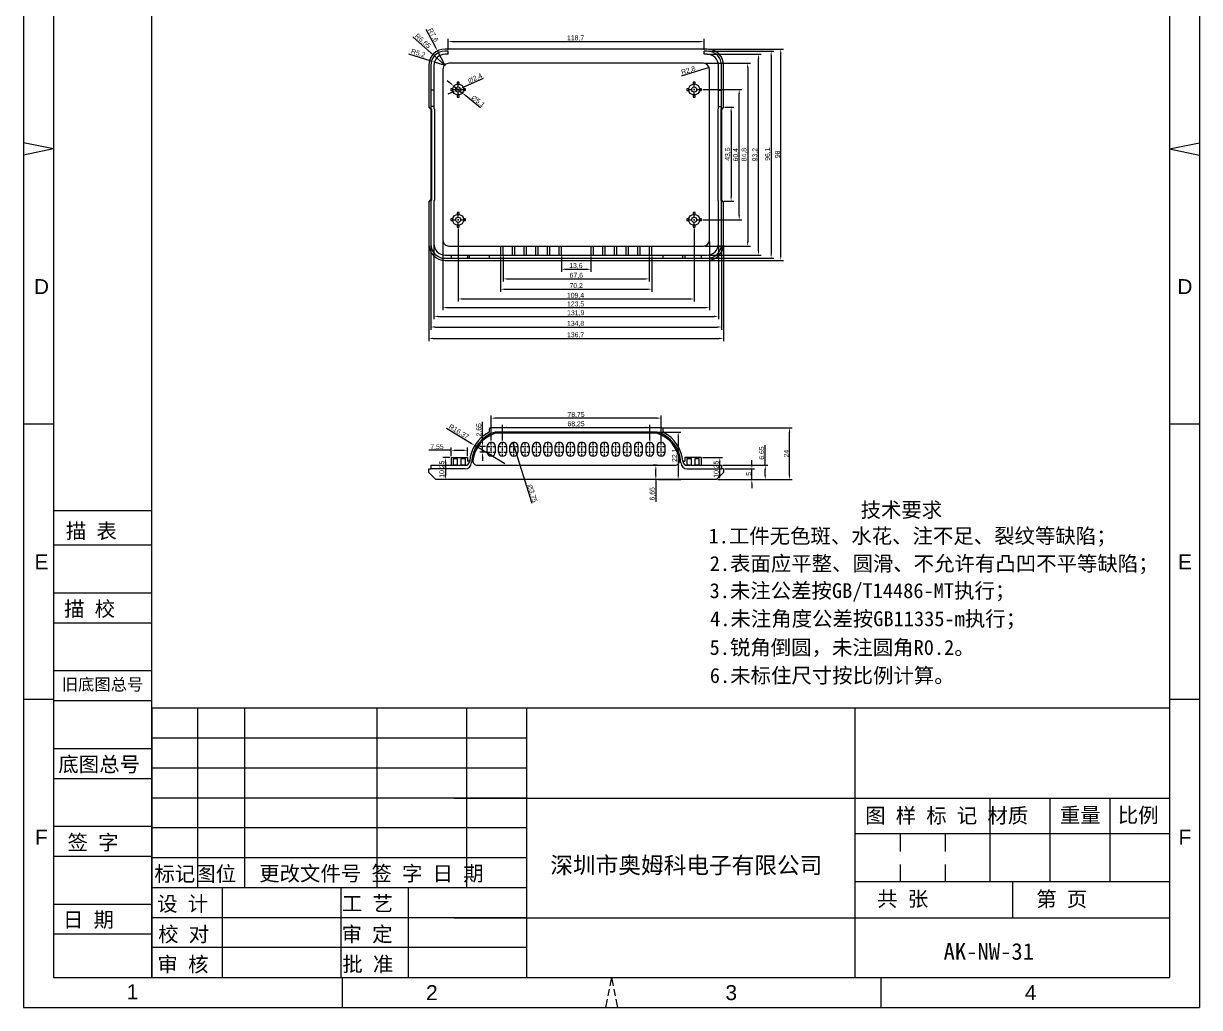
# Model space of a CAD drawing. Header units: millimetres. Extents: x 37288 to 37833, y 25911 to 26707.
# Drawn here: x 37288 to 37833, y 25911 to 26367 of the extents above; entities that cross this region are included whole.
import ezdxf

# ---------------------------------------------------------------- set-up
doc = ezdxf.new("R2010")
doc.units = ezdxf.units.MM
doc.header["$LTSCALE"] = 10
for name, color, linetype, true_color in [('PDF_几何图形', 7, 'Continuous', 0xffffff), ('PDF_实体填充', 7, 'Continuous', 0x33cc00), ('PDF_文字', 7, 'Continuous', 0x33cc00)]:
    doc.layers.add(name, color=color, linetype=linetype, true_color=true_color)
doc.styles.add('PDF Arial', font='arial.ttf')
doc.styles.add('PDF SimSun', font='')
doc.styles.get('PDF SimSun').set_extended_font_data('SimSun')

msp = doc.modelspace()

# ---------------------------------------------------------------- linework, layer by layer
at = {"layer": 'PDF_几何图形', "lineweight": -3}
for points in [[(37287.726, 26706.894), (37287.726, 25910.595)], [(37832.841, 26706.894), (37832.841, 25910.595)], [(37301.604, 26693.017), (37301.604, 25924.472)], [(37347.155, 25924.472), (37347.155, 26693.017)], [(37818.963, 26693.017), (37818.963, 25924.472)], [(37604.662, 26355.089), (37483.156, 26355.089)], [(37484.556, 26354.139), (37483.156, 26354.139)], [(37484.556, 26352.689), (37483.156, 26352.689)], [(37484.556, 26352.689), (37484.556, 26354.139)], [(37604.662, 26354.139), (37603.262, 26354.139)], [(37603.262, 26352.689), (37603.262, 26354.139)], [(37604.662, 26352.689), (37603.262, 26352.689)], [(37475.556, 26347.489), (37475.556, 26328.088)], [(37476.506, 26347.489), (37476.506, 26327.491)], [(37477.956, 26347.489), (37477.956, 26327.491)], [(37482.156, 26345.689), (37482.156, 26328.088)], [(37602.862, 26348.489), (37484.956, 26348.489)], [(37605.662, 26328.088), (37605.662, 26345.689)], [(37609.862, 26327.491), (37609.862, 26347.489)], [(37611.312, 26327.491), (37611.312, 26347.489)], [(37612.262, 26328.088), (37612.262, 26347.489)], [(37477.956, 26336.042), (37476.506, 26336.042)], [(37609.862, 26336.042), (37611.312, 26336.042)], [(37475.556, 26328.088), (37476.556, 26327.088)], [(37477.956, 26328.491), (37476.506, 26328.491)], [(37476.506, 26327.491), (37476.806, 26327.191)], [(37476.556, 26327.088), (37476.556, 26285.086)], [(37476.806, 26327.191), (37476.806, 26284.982)], [(37478.256, 26327.191), (37477.956, 26327.491)], [(37478.256, 26327.191), (37478.256, 26284.982)], [(37482.156, 26328.088), (37482.156, 26284.086)], [(37605.662, 26284.086), (37605.662, 26328.088)], [(37609.862, 26327.491), (37609.562, 26327.191)], [(37609.562, 26327.191), (37609.562, 26284.982)], [(37609.862, 26328.491), (37611.312, 26328.491)], [(37611.312, 26327.491), (37611.012, 26327.191)], [(37611.012, 26327.191), (37611.012, 26284.982)], [(37612.262, 26328.088), (37611.262, 26327.088)], [(37611.262, 26327.088), (37611.262, 26285.086)], [(37301.604, 26308.745), (37287.726, 26311.601)], [(37301.604, 26308.745), (37287.726, 26305.888)], [(37818.963, 26308.745), (37832.841, 26311.601)], [(37818.963, 26308.745), (37832.841, 26305.888)], [(37475.556, 26284.086), (37476.556, 26285.086)], [(37475.556, 26284.086), (37475.556, 26264.685)], [(37476.506, 26284.682), (37476.806, 26284.982)], [(37476.506, 26284.682), (37476.506, 26264.685)], [(37478.256, 26284.982), (37477.956, 26284.682)], [(37477.956, 26284.682), (37477.956, 26264.685)], [(37482.156, 26284.086), (37482.156, 26266.485)], [(37605.662, 26266.485), (37605.662, 26284.086)], [(37609.862, 26284.682), (37609.562, 26284.982)], [(37609.862, 26264.685), (37609.862, 26284.682)], [(37611.312, 26284.682), (37611.012, 26284.982)], [(37612.262, 26284.086), (37611.262, 26285.086)], [(37611.312, 26264.685), (37611.312, 26284.682)], [(37612.262, 26264.685), (37612.262, 26284.086)], [(37484.956, 26263.685), (37602.862, 26263.685)], [(37483.156, 26259.485), (37604.662, 26259.485)], [(37485.956, 26259.485), (37485.956, 26258.034)], [(37493.507, 26259.485), (37493.507, 26258.034)], [(37494.507, 26258.034), (37494.507, 26259.485)], [(37503.657, 26258.034), (37503.657, 26259.485)], [(37584.161, 26258.034), (37584.161, 26259.485)], [(37593.312, 26258.034), (37593.312, 26259.485)], [(37594.312, 26259.485), (37594.312, 26258.034)], [(37601.862, 26259.485), (37601.862, 26258.034)], [(37483.156, 26258.034), (37604.662, 26258.034)], [(37483.156, 26257.084), (37604.662, 26257.084)], [(37301.604, 26181.07), (37287.726, 26181.07)], [(37503.657, 26177.687), (37503.657, 26178.878)], [(37583.661, 26179.378), (37504.157, 26179.378)], [(37581.463, 26177.478), (37506.356, 26177.478)], [(37581.373, 26176.878), (37506.446, 26176.878)], [(37584.161, 26177.687), (37584.161, 26178.878)], [(37832.841, 26181.07), (37818.963, 26181.07)], [(37485.956, 26165.628), (37493.507, 26165.628), (37493.507, 26163.881)], [(37485.956, 26165.628), (37485.956, 26162.028)], [(37502.657, 26168.128), (37502.657, 26170.778)], [(37506.407, 26170.778), (37506.407, 26168.128)], [(37507.907, 26168.128), (37507.907, 26170.778)], [(37511.658, 26170.778), (37511.658, 26168.128)], [(37513.158, 26168.128), (37513.158, 26170.778)], [(37516.908, 26170.778), (37516.908, 26168.128)], [(37518.408, 26168.128), (37518.408, 26170.778)], [(37522.158, 26170.778), (37522.158, 26168.128)], [(37523.658, 26168.128), (37523.658, 26170.778)], [(37527.408, 26170.778), (37527.408, 26168.128)], [(37528.908, 26168.128), (37528.908, 26170.778)], [(37532.659, 26170.778), (37532.659, 26168.128)], [(37534.159, 26168.128), (37534.159, 26170.778)], [(37537.909, 26170.778), (37537.909, 26168.128)], [(37539.409, 26168.128), (37539.409, 26170.778)], [(37543.159, 26170.778), (37543.159, 26168.128)], [(37544.659, 26170.778), (37544.659, 26168.128)], [(37548.409, 26168.128), (37548.409, 26170.778)], [(37549.909, 26170.778), (37549.909, 26168.128)], [(37553.66, 26168.128), (37553.66, 26170.778)], [(37555.16, 26170.778), (37555.16, 26168.128)], [(37558.91, 26168.128), (37558.91, 26170.778)], [(37560.41, 26170.778), (37560.41, 26168.128)], [(37564.16, 26168.128), (37564.16, 26170.778)], [(37565.66, 26170.778), (37565.66, 26168.128)], [(37569.41, 26168.128), (37569.41, 26170.778)], [(37570.91, 26170.778), (37570.91, 26168.128)], [(37574.661, 26168.128), (37574.661, 26170.778)], [(37576.161, 26170.778), (37576.161, 26168.128)], [(37579.911, 26168.128), (37579.911, 26170.778)], [(37581.411, 26170.778), (37581.411, 26168.128)], [(37585.161, 26168.128), (37585.161, 26170.778)], [(37601.862, 26165.628), (37594.312, 26165.628), (37594.312, 26163.881)], [(37601.862, 26165.628), (37601.862, 26162.028)], [(37475.556, 26158.627), (37475.556, 26160.377)], [(37475.556, 26160.377), (37476.506, 26160.377)], [(37476.506, 26162.028), (37492.543, 26162.028)], [(37476.506, 26162.028), (37476.506, 26160.377)], [(37492.407, 26160.377), (37476.506, 26160.377)], [(37494.538, 26163.881), (37493.507, 26163.881)], [(37498.065, 26162.028), (37589.754, 26162.028)], [(37593.28, 26163.881), (37594.312, 26163.881)], [(37595.275, 26162.028), (37611.312, 26162.028)], [(37595.411, 26160.377), (37611.312, 26160.377)], [(37611.312, 26162.028), (37611.312, 26160.377)], [(37612.262, 26160.377), (37611.312, 26160.377)], [(37612.262, 26160.377), (37612.262, 26158.627)], [(37475.556, 26158.627), (37478.82, 26155.377)], [(37608.998, 26155.377), (37478.82, 26155.377)], [(37612.262, 26158.627), (37608.998, 26155.377)], [(37347.155, 26140.964), (37301.604, 26140.964)], [(37347.155, 26124.947), (37301.604, 26124.947)], [(37347.155, 26124.947), (37322.958, 26124.947)], [(37347.155, 26102.743), (37301.604, 26102.743)], [(37347.155, 26088.865), (37301.604, 26088.865)], [(37347.155, 26088.865), (37322.958, 26088.865)], [(37347.155, 26088.865), (37322.958, 26088.865)], [(37347.155, 26066.661), (37301.604, 26066.661)], [(37301.604, 26053.396), (37287.726, 26053.396)], [(37347.155, 26052.783), (37301.604, 26052.783)], [(37347.155, 26052.783), (37322.958, 26052.783)], [(37832.841, 26053.396), (37818.963, 26053.396)], [(37818.963, 26049.371), (37347.155, 26049.371)], [(37347.155, 26049.371), (37347.155, 25924.472)], [(37610.153, 26049.371), (37360.355, 26049.371)], [(37368.499, 25966.105), (37368.499, 26049.371)], [(37390.27, 25979.983), (37390.27, 26049.371)], [(37451.643, 25966.27), (37451.643, 26049.371)], [(37493.276, 25966.309), (37493.276, 26049.371)], [(37521.031, 25924.472), (37521.031, 26049.371)], [(37673.248, 25924.472), (37673.248, 26049.371)], [(37521.031, 26035.494), (37347.155, 26035.494)], [(37347.155, 26030.579), (37301.604, 26030.579)], [(37521.031, 26021.616), (37347.155, 26021.616)], [(37521.031, 26021.616), (37347.155, 26021.616)], [(37347.155, 26016.701), (37301.604, 26016.701)], [(37347.155, 26016.701), (37322.958, 26016.701)], [(37521.031, 26007.738), (37347.155, 26007.738)], [(37487.326, 26007.738), (37818.963, 26007.738)], [(37735.697, 26007.738), (37735.697, 25968.881)], [(37763.452, 26007.738), (37763.452, 25968.881)], [(37791.208, 26007.738), (37791.208, 25968.881)], [(37347.155, 25994.497), (37301.604, 25994.497)], [(37521.031, 25993.861), (37347.155, 25993.861)], [(37347.155, 25991.085), (37347.155, 25924.472)], [(37818.963, 25991.085), (37673.248, 25991.085)], [(37694.064, 25991.085), (37694.064, 25982.983)], [(37714.881, 25991.085), (37714.881, 25982.983)], [(37735.697, 25991.085), (37735.697, 25968.881)], [(37347.155, 25980.619), (37301.604, 25980.619)], [(37347.155, 25980.619), (37322.958, 25980.619)], [(37521.031, 25979.983), (37347.155, 25979.983)], [(37390.27, 25966.105), (37390.27, 25979.983)], [(37390.27, 25966.105), (37390.27, 25979.983)], [(37694.064, 25979.983), (37694.064, 25979.983)], [(37694.064, 25976.983), (37694.064, 25968.881)], [(37714.881, 25979.983), (37714.881, 25979.983)], [(37714.881, 25976.983), (37714.881, 25968.881)], [(37521.031, 25966.105), (37347.155, 25966.105)], [(37349.951, 25966.105), (37347.155, 25966.105)], [(37354.714, 25966.105), (37351.539, 25966.105)], [(37359.477, 25966.105), (37356.301, 25966.105)], [(37364.239, 25966.105), (37361.064, 25966.105)], [(37369.002, 25966.105), (37365.827, 25966.105)], [(37373.765, 25966.105), (37370.59, 25966.105)], [(37378.528, 25966.105), (37375.352, 25966.105)], [(37379.935, 25924.472), (37379.935, 25966.105)], [(37383.29, 25966.105), (37380.115, 25966.105)], [(37388.053, 25966.105), (37384.878, 25966.105)], [(37392.816, 25966.105), (37389.641, 25966.105)], [(37397.578, 25966.105), (37394.403, 25966.105)], [(37402.341, 25966.105), (37399.166, 25966.105)], [(37407.104, 25966.105), (37403.929, 25966.105)], [(37411.867, 25966.105), (37408.692, 25966.105)], [(37416.629, 25966.105), (37413.454, 25966.105)], [(37421.392, 25966.105), (37418.217, 25966.105)], [(37426.155, 25966.105), (37422.98, 25966.105)], [(37430.918, 25966.105), (37427.742, 25966.105)], [(37435.68, 25966.105), (37432.505, 25966.105)], [(37434.927, 25924.472), (37434.927, 25966.27)], [(37440.443, 25966.105), (37437.268, 25966.105)], [(37445.206, 25966.105), (37442.031, 25966.105)], [(37449.968, 25966.105), (37446.793, 25966.105)], [(37454.731, 25966.105), (37451.556, 25966.105)], [(37459.494, 25966.105), (37456.319, 25966.105)], [(37464.257, 25966.105), (37461.082, 25966.105)], [(37469.019, 25966.105), (37465.844, 25966.105)], [(37466.225, 25924.637), (37466.225, 25966.27)], [(37473.782, 25966.105), (37470.607, 25966.105)], [(37478.545, 25966.105), (37475.37, 25966.105)], [(37483.308, 25966.105), (37480.132, 25966.105)], [(37488.07, 25966.105), (37484.895, 25966.105)], [(37492.833, 25966.105), (37489.658, 25966.105)], [(37497.596, 25966.105), (37494.421, 25966.105)], [(37502.359, 25966.105), (37499.183, 25966.105)], [(37507.121, 25966.105), (37503.946, 25966.105)], [(37511.884, 25966.105), (37508.709, 25966.105)], [(37516.647, 25966.105), (37513.472, 25966.105)], [(37521.031, 25966.105), (37518.234, 25966.105)], [(37818.963, 25968.881), (37673.248, 25968.881)], [(37746.105, 25968.881), (37746.105, 25952.228)], [(37347.155, 25958.415), (37301.604, 25958.415)], [(37521.031, 25952.228), (37347.155, 25952.228)], [(37521.031, 25952.228), (37347.909, 25952.228)], [(37487.326, 25952.228), (37818.963, 25952.228)], [(37347.155, 25944.537), (37301.604, 25944.537)], [(37347.155, 25944.537), (37346.761, 25944.537)], [(37521.031, 25938.35), (37347.155, 25938.35)], [(37301.604, 25924.472), (37818.963, 25924.472)], [(37435.385, 25924.472), (37435.385, 25910.595)], [(37560.284, 25924.472), (37559.496, 25920.643)], [(37560.284, 25924.472), (37561.072, 25920.643)], [(37685.183, 25924.472), (37685.183, 25910.595)], [(37685.183, 25924.472), (37685.183, 25910.595)], [(37559.176, 25919.088), (37558.535, 25915.979)], [(37561.392, 25919.088), (37562.032, 25915.979)], [(37287.726, 25910.595), (37832.841, 25910.595)], [(37558.215, 25914.424), (37557.427, 25910.595)], [(37562.352, 25914.424), (37563.14, 25910.595)]]:
    msp.add_lwpolyline(points, dxfattribs=at)
at = {"layer": 'PDF_几何图形', "color": 82, "lineweight": -3, "true_color": 0x33cc00}
for points in [[(37474.29, 26364.298), (37478.677, 26355.98)], [(37468.128, 26360.797), (37476.68, 26353.224)], [(37484.556, 26354.764), (37484.556, 26359.812)], [(37486.556, 26358.562), (37601.262, 26358.562)], [(37603.262, 26354.764), (37603.262, 26359.812)], [(37476.288, 26349.651), (37466.393, 26352.767)], [(37483.156, 26347.489), (37478.177, 26351.898)], [(37483.156, 26347.489), (37479.61, 26354.211)], [(37604.587, 26352.689), (37629.685, 26352.689)], [(37605.287, 26355.089), (37639.979, 26355.089)], [(37605.287, 26354.139), (37635.531, 26354.139)], [(37634.281, 26352.139), (37634.281, 26260.035)], [(37638.729, 26259.085), (37638.729, 26353.089)], [(37483.156, 26347.489), (37478.196, 26349.05)], [(37605.531, 26346.536), (37592.595, 26342.431)], [(37603.487, 26348.489), (37624.659, 26348.489)], [(37623.409, 26346.489), (37623.409, 26265.685)], [(37628.435, 26261.485), (37628.435, 26350.689)], [(37485.665, 26339.146), (37484.109, 26340.401)], [(37500.732, 26341.39), (37492.133, 26337.583)], [(37486.28, 26334.993), (37484.451, 26334.184)], [(37487.222, 26337.89), (37491.191, 26334.687)], [(37488.109, 26335.803), (37490.304, 26336.774)], [(37602.697, 26336.288), (37620.733, 26336.288)], [(37499.618, 26327.888), (37492.748, 26333.431)], [(37619.483, 26277.885), (37619.483, 26334.288)], [(37612.887, 26328.088), (37616.978, 26328.088)], [(37615.728, 26326.088), (37615.728, 26286.586)], [(37612.387, 26284.586), (37616.978, 26284.586)], [(37602.697, 26275.885), (37620.733, 26275.885)], [(37489.207, 26271.8), (37489.207, 26237.925)], [(37598.612, 26271.8), (37598.612, 26237.925)], [(37475.556, 26264.06), (37475.556, 26219.611)], [(37476.506, 26264.06), (37476.506, 26224.92)], [(37477.956, 26264.06), (37477.956, 26229.843)], [(37482.156, 26265.86), (37482.156, 26233.924)], [(37603.487, 26263.685), (37624.659, 26263.685)], [(37605.662, 26265.86), (37605.662, 26233.924)], [(37609.862, 26264.06), (37609.862, 26229.843)], [(37611.312, 26264.06), (37611.312, 26224.92)], [(37612.262, 26264.06), (37612.262, 26219.611)], [(37508.807, 26258.86), (37508.807, 26242.438)], [(37510.108, 26258.86), (37510.108, 26247.226)], [(37537.109, 26258.86), (37537.109, 26251.712)], [(37550.709, 26258.86), (37550.709, 26251.712)], [(37577.711, 26258.86), (37577.711, 26247.226)], [(37579.011, 26258.86), (37579.011, 26242.438)], [(37605.287, 26259.485), (37629.685, 26259.485)], [(37539.109, 26252.962), (37548.709, 26252.962)], [(37605.287, 26257.084), (37639.979, 26257.084)], [(37605.467, 26258.034), (37635.531, 26258.034)], [(37512.108, 26248.476), (37575.711, 26248.476)], [(37510.808, 26243.688), (37577.011, 26243.688)], [(37491.207, 26239.175), (37596.612, 26239.175)], [(37479.956, 26231.093), (37607.862, 26231.093)], [(37484.156, 26235.174), (37603.662, 26235.174)], [(37478.506, 26226.17), (37609.312, 26226.17)], [(37477.556, 26220.861), (37610.262, 26220.861)], [(37500.47, 26172.778), (37500.47, 26182.182)], [(37504.532, 26173.466), (37504.532, 26185.161)], [(37581.286, 26183.911), (37506.532, 26183.911)], [(37583.286, 26173.278), (37583.286, 26185.161)], [(37483.787, 26179.198), (37495.181, 26172.247)], [(37509.783, 26173.466), (37509.783, 26180.85)], [(37511.783, 26179.6), (37576.036, 26179.6)], [(37578.036, 26173.466), (37578.036, 26180.85)], [(37582.088, 26177.478), (37592.469, 26177.478)], [(37584.286, 26179.378), (37644.077, 26179.378)], [(37642.827, 26157.377), (37642.827, 26177.378)], [(37510.863, 26162.68), (37496.889, 26171.205)], [(37514.47, 26172.567), (37523.322, 26144.428)], [(37515.595, 26168.989), (37514.47, 26172.567)], [(37591.219, 26175.478), (37591.219, 26157.377)], [(37631.56, 26162.028), (37631.56, 26171.432)], [(37485.956, 26168.993), (37475.671, 26168.993)], [(37485.331, 26165.628), (37482.063, 26165.628)], [(37485.956, 26166.253), (37485.956, 26170.243)], [(37487.956, 26168.993), (37491.507, 26168.993)], [(37493.507, 26166.253), (37493.507, 26170.243)], [(37501.845, 26170.778), (37499.22, 26170.778)], [(37501.845, 26168.128), (37499.22, 26168.128)], [(37500.47, 26168.128), (37500.47, 26170.778)], [(37500.47, 26166.128), (37500.47, 26164.128)], [(37602.487, 26165.628), (37611.734, 26165.628)], [(37483.313, 26163.628), (37483.313, 26157.377)], [(37581.463, 26162.028), (37579.591, 26162.028)], [(37610.484, 26157.377), (37610.484, 26163.628)], [(37611.937, 26162.028), (37632.811, 26162.028)], [(37612.887, 26160.377), (37626.595, 26160.377)], [(37625.344, 26162.378), (37625.344, 26164.378)], [(37625.344, 26155.377), (37625.344, 26160.377)], [(37485.331, 26155.377), (37482.063, 26155.377)], [(37581.463, 26155.377), (37579.591, 26155.377)], [(37580.841, 26157.377), (37580.841, 26160.027)], [(37580.841, 26155.377), (37580.841, 26145.091)], [(37582.088, 26155.377), (37592.469, 26155.377)], [(37609.623, 26155.377), (37644.077, 26155.377)], [(37609.623, 26155.377), (37626.595, 26155.377)], [(37609.623, 26155.377), (37632.811, 26155.377)], [(37609.623, 26155.377), (37611.734, 26155.377)], [(37631.56, 26157.377), (37631.56, 26160.027)], [(37625.344, 26153.377), (37625.344, 26151.377)]]:
    msp.add_lwpolyline(points, dxfattribs=at)
at = {"layer": 'PDF_几何图形', "lineweight": -3}
for points in [[(37485.746, 26335.89), (37486.688, 26335.89), (37486.688, 26336.687), (37485.746, 26336.687)], [(37488.808, 26338.807), (37489.605, 26338.807), (37489.605, 26339.749), (37488.808, 26339.749)], [(37491.725, 26335.89), (37492.667, 26335.89), (37492.667, 26336.687), (37491.725, 26336.687)], [(37595.151, 26335.89), (37596.093, 26335.89), (37596.093, 26336.687), (37595.151, 26336.687)], [(37598.213, 26338.807), (37599.01, 26338.807), (37599.01, 26339.749), (37598.213, 26339.749)], [(37601.131, 26335.89), (37602.072, 26335.89), (37602.072, 26336.687), (37601.131, 26336.687)], [(37488.808, 26332.828), (37489.605, 26332.828), (37489.605, 26333.769), (37488.808, 26333.769)], [(37598.213, 26332.828), (37599.01, 26332.828), (37599.01, 26333.769), (37598.213, 26333.769)], [(37485.746, 26275.487), (37486.688, 26275.487), (37486.688, 26276.284), (37485.746, 26276.284)], [(37488.808, 26278.404), (37489.605, 26278.404), (37489.605, 26279.346), (37488.808, 26279.346)], [(37491.725, 26275.487), (37492.667, 26275.487), (37492.667, 26276.284), (37491.725, 26276.284)], [(37595.151, 26275.487), (37596.093, 26275.487), (37596.093, 26276.284), (37595.151, 26276.284)], [(37598.213, 26278.404), (37599.01, 26278.404), (37599.01, 26279.346), (37598.213, 26279.346)], [(37601.131, 26275.487), (37602.072, 26275.487), (37602.072, 26276.284), (37601.131, 26276.284)], [(37488.808, 26272.425), (37489.605, 26272.425), (37489.605, 26273.367), (37488.808, 26273.367)], [(37598.213, 26272.425), (37599.01, 26272.425), (37599.01, 26273.367), (37598.213, 26273.367)], [(37508.807, 26259.485), (37510.108, 26259.485), (37510.108, 26263.485), (37508.807, 26263.485)], [(37514.208, 26259.485), (37515.508, 26259.485), (37515.508, 26263.485), (37514.208, 26263.485)], [(37519.608, 26259.485), (37520.908, 26259.485), (37520.908, 26263.485), (37519.608, 26263.485)], [(37525.008, 26259.485), (37526.308, 26259.485), (37526.308, 26263.485), (37525.008, 26263.485)], [(37530.408, 26259.485), (37531.709, 26259.485), (37531.709, 26263.485), (37530.408, 26263.485)], [(37535.809, 26259.485), (37537.109, 26259.485), (37537.109, 26263.485), (37535.809, 26263.485)], [(37550.709, 26259.485), (37552.01, 26259.485), (37552.01, 26263.485), (37550.709, 26263.485)], [(37556.11, 26259.485), (37557.41, 26259.485), (37557.41, 26263.485), (37556.11, 26263.485)], [(37561.51, 26259.485), (37562.81, 26259.485), (37562.81, 26263.485), (37561.51, 26263.485)], [(37566.91, 26259.485), (37568.21, 26259.485), (37568.21, 26263.485), (37566.91, 26263.485)], [(37572.311, 26259.485), (37573.611, 26259.485), (37573.611, 26263.485), (37572.311, 26263.485)], [(37577.711, 26259.485), (37579.011, 26259.485), (37579.011, 26263.485), (37577.711, 26263.485)], [(37486.864, 26162.279), (37488.962, 26162.279), (37488.962, 26165.033), (37486.864, 26165.033)], [(37490.501, 26162.279), (37492.599, 26162.279), (37492.599, 26165.033), (37490.501, 26165.033)], [(37595.22, 26162.279), (37597.317, 26162.279), (37597.317, 26165.033), (37595.22, 26165.033)], [(37598.856, 26162.279), (37600.954, 26162.279), (37600.954, 26165.033), (37598.856, 26165.033)]]:
    msp.add_lwpolyline(points, close=True, dxfattribs=at)
at = {"layer": 'PDF_几何图形', "color": 1, "lineweight": -3}
for points in [[(37486.401, 26336.288), (37488.235, 26336.288)], [(37488.883, 26336.288), (37489.53, 26336.288)], [(37489.207, 26337.26), (37489.207, 26339.093)], [(37489.207, 26335.964), (37489.207, 26336.612)], [(37489.207, 26333.483), (37489.207, 26335.317)], [(37490.178, 26336.288), (37492.012, 26336.288)], [(37595.807, 26336.288), (37597.64, 26336.288)], [(37598.288, 26336.288), (37598.936, 26336.288)], [(37598.612, 26337.26), (37598.612, 26339.093)], [(37598.612, 26335.964), (37598.612, 26336.612)], [(37598.612, 26333.483), (37598.612, 26335.317)], [(37599.583, 26336.288), (37601.417, 26336.288)], [(37486.401, 26275.885), (37488.235, 26275.885)], [(37488.883, 26275.885), (37489.53, 26275.885)], [(37489.207, 26276.857), (37489.207, 26278.69)], [(37489.207, 26275.561), (37489.207, 26276.209)], [(37489.207, 26273.08), (37489.207, 26274.914)], [(37490.178, 26275.885), (37492.012, 26275.885)], [(37595.807, 26275.885), (37597.64, 26275.885)], [(37598.288, 26275.885), (37598.936, 26275.885)], [(37598.612, 26276.857), (37598.612, 26278.69)], [(37598.612, 26275.561), (37598.612, 26276.209)], [(37598.612, 26273.08), (37598.612, 26274.914)], [(37599.583, 26275.885), (37601.417, 26275.885)], [(37504.532, 26171.492), (37504.532, 26172.841)], [(37504.532, 26170.54), (37504.532, 26171.016)], [(37509.783, 26171.492), (37509.783, 26172.841)], [(37509.783, 26170.54), (37509.783, 26171.016)], [(37515.033, 26171.492), (37515.033, 26172.841)], [(37515.033, 26170.54), (37515.033, 26171.016)], [(37520.283, 26171.492), (37520.283, 26172.841)], [(37520.283, 26170.54), (37520.283, 26171.016)], [(37525.533, 26171.492), (37525.533, 26172.841)], [(37525.533, 26170.54), (37525.533, 26171.016)], [(37530.784, 26171.492), (37530.784, 26172.841)], [(37530.784, 26170.54), (37530.784, 26171.016)], [(37536.034, 26171.492), (37536.034, 26172.841)], [(37536.034, 26170.54), (37536.034, 26171.016)], [(37541.284, 26171.492), (37541.284, 26172.841)], [(37541.284, 26170.54), (37541.284, 26171.016)], [(37546.534, 26171.492), (37546.534, 26172.841)], [(37546.534, 26170.54), (37546.534, 26171.016)], [(37551.785, 26171.492), (37551.785, 26172.841)], [(37551.785, 26170.54), (37551.785, 26171.016)], [(37557.035, 26171.492), (37557.035, 26172.841)], [(37557.035, 26170.54), (37557.035, 26171.016)], [(37562.285, 26171.492), (37562.285, 26172.841)], [(37562.285, 26170.54), (37562.285, 26171.016)], [(37567.535, 26171.492), (37567.535, 26172.841)], [(37567.535, 26170.54), (37567.535, 26171.016)], [(37572.786, 26171.492), (37572.786, 26172.841)], [(37572.786, 26170.54), (37572.786, 26171.016)], [(37578.036, 26171.492), (37578.036, 26172.841)], [(37578.036, 26170.54), (37578.036, 26171.016)], [(37583.286, 26171.492), (37583.286, 26172.841)], [(37583.286, 26170.54), (37583.286, 26171.016)], [(37502.47, 26170.778), (37503.818, 26170.778)], [(37502.47, 26168.128), (37503.818, 26168.128)], [(37504.294, 26170.778), (37504.77, 26170.778)], [(37504.294, 26168.128), (37504.77, 26168.128)], [(37504.532, 26168.842), (37504.532, 26170.19)], [(37504.532, 26168.715), (37504.532, 26170.064)], [(37504.532, 26167.89), (37504.532, 26168.366)], [(37504.532, 26166.065), (37504.532, 26167.413)], [(37505.247, 26170.778), (37506.595, 26170.778)], [(37505.247, 26168.128), (37506.595, 26168.128)], [(37507.72, 26170.778), (37509.068, 26170.778)], [(37507.72, 26168.128), (37509.068, 26168.128)], [(37509.544, 26170.778), (37510.021, 26170.778)], [(37509.544, 26168.128), (37510.021, 26168.128)], [(37509.783, 26168.842), (37509.783, 26170.19)], [(37509.783, 26168.715), (37509.783, 26170.064)], [(37509.783, 26167.89), (37509.783, 26168.366)], [(37509.783, 26166.065), (37509.783, 26167.413)], [(37510.497, 26170.778), (37511.845, 26170.778)], [(37510.497, 26168.128), (37511.845, 26168.128)], [(37512.97, 26170.778), (37514.318, 26170.778)], [(37512.97, 26168.128), (37514.318, 26168.128)], [(37514.795, 26170.778), (37515.271, 26170.778)], [(37514.795, 26168.128), (37515.271, 26168.128)], [(37515.033, 26168.842), (37515.033, 26170.19)], [(37515.033, 26168.715), (37515.033, 26170.064)], [(37515.033, 26167.89), (37515.033, 26168.366)], [(37515.033, 26166.065), (37515.033, 26167.413)], [(37515.747, 26170.778), (37517.095, 26170.778)], [(37515.747, 26168.128), (37517.095, 26168.128)], [(37518.22, 26170.778), (37519.569, 26170.778)], [(37518.22, 26168.128), (37519.569, 26168.128)], [(37520.045, 26170.778), (37520.521, 26170.778)], [(37520.045, 26168.128), (37520.521, 26168.128)], [(37520.283, 26168.842), (37520.283, 26170.19)], [(37520.283, 26168.715), (37520.283, 26170.064)], [(37520.283, 26167.89), (37520.283, 26168.366)], [(37520.283, 26166.065), (37520.283, 26167.413)], [(37520.997, 26170.778), (37522.346, 26170.778)], [(37520.997, 26168.128), (37522.346, 26168.128)], [(37523.471, 26170.778), (37524.819, 26170.778)], [(37523.471, 26168.128), (37524.819, 26168.128)], [(37525.295, 26170.778), (37525.771, 26170.778)], [(37525.295, 26168.128), (37525.771, 26168.128)], [(37525.533, 26168.842), (37525.533, 26170.19)], [(37525.533, 26168.715), (37525.533, 26170.064)], [(37525.533, 26167.89), (37525.533, 26168.366)], [(37525.533, 26166.065), (37525.533, 26167.413)], [(37526.248, 26170.778), (37527.596, 26170.778)], [(37526.248, 26168.128), (37527.596, 26168.128)], [(37528.721, 26170.778), (37530.069, 26170.778)], [(37528.721, 26168.128), (37530.069, 26168.128)], [(37530.545, 26170.778), (37531.022, 26170.778)], [(37530.545, 26168.128), (37531.022, 26168.128)], [(37530.784, 26168.842), (37530.784, 26170.19)], [(37530.784, 26168.715), (37530.784, 26170.064)], [(37530.784, 26167.89), (37530.784, 26168.366)], [(37530.784, 26166.065), (37530.784, 26167.413)], [(37531.498, 26170.778), (37532.846, 26170.778)], [(37531.498, 26168.128), (37532.846, 26168.128)], [(37533.971, 26170.778), (37535.319, 26170.778)], [(37533.971, 26168.128), (37535.319, 26168.128)], [(37535.796, 26170.778), (37536.272, 26170.778)], [(37535.796, 26168.128), (37536.272, 26168.128)], [(37536.034, 26168.842), (37536.034, 26170.19)], [(37536.034, 26168.715), (37536.034, 26170.064)], [(37536.034, 26167.89), (37536.034, 26168.366)], [(37536.034, 26166.065), (37536.034, 26167.413)], [(37536.748, 26170.778), (37538.096, 26170.778)], [(37536.748, 26168.128), (37538.096, 26168.128)], [(37539.221, 26170.778), (37540.57, 26170.778)], [(37539.221, 26168.128), (37540.57, 26168.128)], [(37541.046, 26170.778), (37541.522, 26170.778)], [(37541.046, 26168.128), (37541.522, 26168.128)], [(37541.284, 26168.842), (37541.284, 26170.19)], [(37541.284, 26168.715), (37541.284, 26170.064)], [(37541.284, 26167.89), (37541.284, 26168.366)], [(37541.284, 26166.065), (37541.284, 26167.413)], [(37541.998, 26170.778), (37543.347, 26170.778)], [(37541.998, 26168.128), (37543.347, 26168.128)], [(37544.472, 26170.778), (37545.82, 26170.778)], [(37544.472, 26168.128), (37545.82, 26168.128)], [(37546.296, 26170.778), (37546.772, 26170.778)], [(37546.296, 26168.128), (37546.772, 26168.128)], [(37546.534, 26168.842), (37546.534, 26170.19)], [(37546.534, 26168.715), (37546.534, 26170.064)], [(37546.534, 26167.89), (37546.534, 26168.366)], [(37546.534, 26166.065), (37546.534, 26167.413)], [(37547.249, 26170.778), (37548.597, 26170.778)], [(37547.249, 26168.128), (37548.597, 26168.128)], [(37549.722, 26170.778), (37551.07, 26170.778)], [(37549.722, 26168.128), (37551.07, 26168.128)], [(37551.546, 26170.778), (37552.023, 26170.778)], [(37551.546, 26168.128), (37552.023, 26168.128)], [(37551.785, 26168.842), (37551.785, 26170.19)], [(37551.785, 26168.715), (37551.785, 26170.064)], [(37551.785, 26167.89), (37551.785, 26168.366)], [(37551.785, 26166.065), (37551.785, 26167.413)], [(37552.499, 26170.778), (37553.847, 26170.778)], [(37552.499, 26168.128), (37553.847, 26168.128)], [(37554.972, 26170.778), (37556.32, 26170.778)], [(37554.972, 26168.128), (37556.32, 26168.128)], [(37556.797, 26170.778), (37557.273, 26170.778)], [(37556.797, 26168.128), (37557.273, 26168.128)], [(37557.035, 26168.842), (37557.035, 26170.19)], [(37557.035, 26168.715), (37557.035, 26170.064)], [(37557.035, 26167.89), (37557.035, 26168.366)], [(37557.035, 26166.065), (37557.035, 26167.413)], [(37557.749, 26170.778), (37559.097, 26170.778)], [(37557.749, 26168.128), (37559.097, 26168.128)], [(37560.222, 26170.778), (37561.571, 26170.778)], [(37560.222, 26168.128), (37561.571, 26168.128)], [(37562.047, 26170.778), (37562.523, 26170.778)], [(37562.047, 26168.128), (37562.523, 26168.128)], [(37562.285, 26168.842), (37562.285, 26170.19)], [(37562.285, 26168.715), (37562.285, 26170.064)], [(37562.285, 26167.89), (37562.285, 26168.366)], [(37562.285, 26166.065), (37562.285, 26167.413)], [(37562.999, 26170.778), (37564.348, 26170.778)], [(37562.999, 26168.128), (37564.348, 26168.128)], [(37565.473, 26170.778), (37566.821, 26170.778)], [(37565.473, 26168.128), (37566.821, 26168.128)], [(37567.297, 26170.778), (37567.773, 26170.778)], [(37567.297, 26168.128), (37567.773, 26168.128)], [(37567.535, 26168.842), (37567.535, 26170.19)], [(37567.535, 26168.715), (37567.535, 26170.064)], [(37567.535, 26167.89), (37567.535, 26168.366)], [(37567.535, 26166.065), (37567.535, 26167.413)], [(37568.25, 26170.778), (37569.598, 26170.778)], [(37568.25, 26168.128), (37569.598, 26168.128)], [(37570.723, 26170.778), (37572.071, 26170.778)], [(37570.723, 26168.128), (37572.071, 26168.128)], [(37572.547, 26170.778), (37573.024, 26170.778)], [(37572.547, 26168.128), (37573.024, 26168.128)], [(37572.786, 26168.842), (37572.786, 26170.19)], [(37572.786, 26168.715), (37572.786, 26170.064)], [(37572.786, 26167.89), (37572.786, 26168.366)], [(37572.786, 26166.065), (37572.786, 26167.413)], [(37573.5, 26170.778), (37574.848, 26170.778)], [(37573.5, 26168.128), (37574.848, 26168.128)], [(37575.973, 26170.778), (37577.321, 26170.778)], [(37575.973, 26168.128), (37577.321, 26168.128)], [(37577.798, 26170.778), (37578.274, 26170.778)], [(37577.798, 26168.128), (37578.274, 26168.128)], [(37578.036, 26168.842), (37578.036, 26170.19)], [(37578.036, 26168.715), (37578.036, 26170.064)], [(37578.036, 26167.89), (37578.036, 26168.366)], [(37578.036, 26166.065), (37578.036, 26167.413)], [(37578.75, 26170.778), (37580.098, 26170.778)], [(37578.75, 26168.128), (37580.098, 26168.128)], [(37581.223, 26170.778), (37582.572, 26170.778)], [(37581.223, 26168.128), (37582.572, 26168.128)], [(37583.048, 26170.778), (37583.524, 26170.778)], [(37583.048, 26168.128), (37583.524, 26168.128)], [(37583.286, 26168.842), (37583.286, 26170.19)], [(37583.286, 26168.715), (37583.286, 26170.064)], [(37583.286, 26167.89), (37583.286, 26168.366)], [(37583.286, 26166.065), (37583.286, 26167.413)], [(37584, 26170.778), (37585.349, 26170.778)], [(37584, 26168.128), (37585.349, 26168.128)]]:
    msp.add_lwpolyline(points, dxfattribs=at)
at = {"layer": 'PDF_几何图形', "lineweight": -3}
for centre, radius in [((37489.207, 26336.288), 2.55), ((37489.207, 26336.288), 1.2), ((37598.612, 26336.288), 2.55), ((37598.612, 26336.288), 1.2), ((37489.207, 26275.885), 2.55), ((37489.207, 26275.885), 1.2), ((37598.612, 26275.885), 2.55), ((37598.612, 26275.885), 1.2)]:
    msp.add_circle(centre, radius, dxfattribs=at)
for centre, radius, start, end in [((37483.156, 26347.489), 7.6, 90, 180), ((37483.156, 26347.489), 6.65, 90.00001, 180), ((37483.156, 26347.489), 5.2, 90, 180.00001), ((37604.662, 26347.489), 7.6, 0, 90), ((37604.662, 26347.489), 6.65, 360, 89.99999), ((37604.662, 26347.489), 5.2, 359.99999, 90), ((37484.956, 26345.689), 2.8, 89.99999, 180.00001), ((37602.862, 26345.689), 2.8, 359.99999, 89.99999), ((37483.156, 26264.685), 7.6, 180, 270), ((37483.156, 26264.685), 6.65, 180, 269.99999), ((37483.156, 26264.685), 5.2, 179.99999, 270), ((37484.956, 26266.485), 2.8, 179.99999, 270.00001), ((37602.862, 26266.485), 2.8, 270.00001, 0.00001), ((37604.662, 26264.685), 7.6, 270, 360), ((37604.662, 26264.685), 6.65, 270.00001, 0), ((37604.662, 26264.685), 5.2, 270, 0.00001), ((37510.863, 26162.68), 16.369, 117.18041, 175.79401), ((37510.863, 26162.68), 15.469, 106.94071, 177.83656), ((37510.863, 26162.68), 14.869, 107.2817, 173.99075), ((37503.157, 26177.687), 0.5, 297.18041, 0.00009), ((37504.157, 26178.878), 0.5, 90.00003, 179.99997), ((37576.955, 26162.68), 14.869, 6.00925, 72.7183), ((37576.955, 26162.68), 15.469, 2.16343, 73.0593), ((37583.661, 26178.878), 0.5, 0.00003, 89.99997), ((37584.661, 26177.687), 0.5, 179.99991, 242.81959), ((37576.955, 26162.68), 16.369, 4.20599, 62.81959), ((37504.532, 26170.778), 1.875, 0.00001, 180.00003), ((37509.783, 26170.778), 1.875, 0.00001, 180.00003), ((37515.033, 26170.778), 1.875, 0.00001, 180.00003), ((37520.283, 26170.778), 1.875, 0.00001, 180), ((37525.533, 26170.778), 1.875, 359.99997, 179.99999), ((37530.784, 26170.778), 1.875, 359.99997, 179.99999), ((37536.034, 26170.778), 1.875, 359.99997, 179.99999), ((37541.284, 26170.778), 1.875, 359.99997, 180.00003), ((37546.534, 26170.778), 1.875, 0.00001, 180.00003), ((37551.785, 26170.778), 1.875, 0.00001, 180.00003), ((37557.035, 26170.778), 1.875, 0.00001, 180.00003), ((37562.285, 26170.778), 1.875, 0.00001, 180), ((37567.535, 26170.778), 1.875, 0, 179.99999), ((37572.786, 26170.778), 1.875, 359.99997, 179.99999), ((37578.036, 26170.778), 1.875, 359.99997, 179.99999), ((37583.286, 26170.778), 1.875, 359.99997, 179.99999), ((37504.532, 26168.128), 1.875, 180.00001, 359.99996), ((37509.783, 26168.128), 1.875, 180.00001, 359.99996), ((37515.033, 26168.128), 1.875, 180.00001, 359.99996), ((37520.283, 26168.128), 1.875, 180.00003, 359.99996), ((37525.533, 26168.128), 1.875, 180.00004, 359.99999), ((37530.784, 26168.128), 1.875, 180.00004, 359.99999), ((37536.034, 26168.128), 1.875, 180.00004, 359.99999), ((37541.284, 26168.128), 1.875, 180.00001, 359.99999), ((37546.534, 26168.128), 1.875, 180.00001, 359.99996), ((37551.785, 26168.128), 1.875, 180.00001, 359.99996), ((37557.035, 26168.128), 1.875, 180.00001, 359.99996), ((37562.285, 26168.128), 1.875, 180.00003, 359.99996), ((37567.535, 26168.128), 1.875, 180.00004, 359.99997), ((37572.786, 26168.128), 1.875, 180.00004, 359.99999), ((37578.036, 26168.128), 1.875, 180.00004, 359.99999), ((37583.286, 26168.128), 1.875, 180.00004, 359.99999), ((37492.407, 26163.378), 3, 270, 357.83657), ((37492.543, 26164.028), 2, 269.99997, 355.79403), ((37498.065, 26164.028), 2, 173.99073, 270.00018), ((37589.754, 26164.028), 2, 269.99997, 6.00973), ((37595.411, 26163.378), 3, 182.16343, 270), ((37595.275, 26164.028), 2, 184.20597, 270.00003)]:
    msp.add_arc(centre, radius, start, end, dxfattribs=at)
at = {"layer": 'PDF_实体填充', "lineweight": -3, "transparency": 33554559}
for points in [[(37486.556, 26358.895), (37484.556, 26358.562), (37486.556, 26358.228), (37484.556, 26358.562)], [(37601.262, 26358.228), (37603.262, 26358.562), (37601.262, 26358.895), (37603.262, 26358.562)], [(37476.459, 26352.974), (37478.177, 26351.898), (37476.901, 26353.473), (37478.177, 26351.898)], [(37478.382, 26355.825), (37479.61, 26354.211), (37478.972, 26356.136), (37479.61, 26354.211)], [(37628.768, 26350.689), (37628.435, 26352.689), (37628.101, 26350.689), (37628.435, 26352.689)], [(37634.615, 26352.139), (37634.281, 26354.139), (37633.948, 26352.139), (37634.281, 26354.139)], [(37639.063, 26353.089), (37638.729, 26355.089), (37638.396, 26353.089), (37638.729, 26355.089)], [(37476.188, 26349.333), (37478.196, 26349.05), (37476.388, 26349.969), (37478.196, 26349.05)], [(37603.725, 26345.613), (37605.531, 26346.536), (37603.524, 26346.248), (37605.531, 26346.536)], [(37623.743, 26346.489), (37623.409, 26348.489), (37623.076, 26346.489), (37623.409, 26348.489)], [(37485.456, 26338.886), (37487.222, 26337.89), (37485.875, 26339.405), (37487.222, 26337.89)], [(37486.415, 26334.688), (37488.109, 26335.803), (37486.145, 26335.298), (37488.109, 26335.803)], [(37491.998, 26337.888), (37490.304, 26336.774), (37492.268, 26337.279), (37490.304, 26336.774)], [(37492.957, 26333.69), (37491.191, 26334.687), (37492.538, 26333.172), (37491.191, 26334.687)], [(37619.816, 26334.288), (37619.483, 26336.288), (37619.149, 26334.288), (37619.483, 26336.288)], [(37616.062, 26326.088), (37615.728, 26328.088), (37615.395, 26326.088), (37615.728, 26328.088)], [(37615.395, 26286.586), (37615.728, 26284.586), (37616.062, 26286.586), (37615.728, 26284.586)], [(37619.149, 26277.885), (37619.483, 26275.885), (37619.816, 26277.885), (37619.483, 26275.885)], [(37623.076, 26265.685), (37623.409, 26263.685), (37623.743, 26265.685), (37623.409, 26263.685)], [(37628.101, 26261.485), (37628.435, 26259.485), (37628.768, 26261.485), (37628.435, 26259.485)], [(37633.948, 26260.035), (37634.281, 26258.034), (37634.615, 26260.035), (37634.281, 26258.034)], [(37638.396, 26259.085), (37638.729, 26257.084), (37639.063, 26259.085), (37638.729, 26257.084)], [(37539.109, 26253.296), (37537.109, 26252.962), (37539.109, 26252.629), (37537.109, 26252.962)], [(37548.709, 26252.629), (37550.709, 26252.962), (37548.709, 26253.296), (37550.709, 26252.962)], [(37512.108, 26248.809), (37510.108, 26248.476), (37512.108, 26248.142), (37510.108, 26248.476)], [(37575.711, 26248.142), (37577.711, 26248.476), (37575.711, 26248.809), (37577.711, 26248.476)], [(37510.808, 26244.021), (37508.807, 26243.688), (37510.808, 26243.354), (37508.807, 26243.688)], [(37577.011, 26243.354), (37579.011, 26243.688), (37577.011, 26244.021), (37579.011, 26243.688)], [(37491.207, 26239.508), (37489.207, 26239.175), (37491.207, 26238.842), (37489.207, 26239.175)], [(37596.612, 26238.842), (37598.612, 26239.175), (37596.612, 26239.508), (37598.612, 26239.175)], [(37479.956, 26231.426), (37477.956, 26231.093), (37479.956, 26230.76), (37477.956, 26231.093)], [(37484.156, 26235.508), (37482.156, 26235.174), (37484.156, 26234.841), (37482.156, 26235.174)], [(37603.662, 26234.841), (37605.662, 26235.174), (37603.662, 26235.508), (37605.662, 26235.174)], [(37607.862, 26230.76), (37609.862, 26231.093), (37607.862, 26231.426), (37609.862, 26231.093)], [(37478.506, 26226.504), (37476.506, 26226.17), (37478.506, 26225.837), (37476.506, 26226.17)], [(37609.312, 26225.837), (37611.312, 26226.17), (37609.312, 26226.504), (37611.312, 26226.17)], [(37477.556, 26221.195), (37475.556, 26220.861), (37477.556, 26220.528), (37475.556, 26220.861)], [(37610.262, 26220.528), (37612.262, 26220.861), (37610.262, 26221.195), (37612.262, 26220.861)], [(37506.532, 26184.244), (37504.532, 26183.911), (37506.532, 26183.578), (37504.532, 26183.911)], [(37581.286, 26183.578), (37583.286, 26183.911), (37581.286, 26184.244), (37583.286, 26183.911)], [(37511.783, 26179.933), (37509.783, 26179.6), (37511.783, 26179.267), (37509.783, 26179.6)], [(37576.036, 26179.267), (37578.036, 26179.6), (37576.036, 26179.933), (37578.036, 26179.6)], [(37591.552, 26175.478), (37591.219, 26177.478), (37590.886, 26175.478), (37591.219, 26177.478)], [(37643.16, 26177.378), (37642.827, 26179.378), (37642.494, 26177.378), (37642.827, 26179.378)], [(37495.008, 26171.962), (37496.889, 26171.205), (37495.355, 26172.531), (37496.889, 26171.205)], [(37500.136, 26172.778), (37500.47, 26170.778), (37500.803, 26172.778), (37500.47, 26170.778)], [(37515.388, 26170.759), (37514.47, 26172.567), (37514.752, 26170.559), (37514.47, 26172.567)], [(37483.646, 26163.628), (37483.313, 26165.628), (37482.979, 26163.628), (37483.313, 26165.628)], [(37487.956, 26169.327), (37485.956, 26168.993), (37487.956, 26168.66), (37485.956, 26168.993)], [(37491.507, 26168.66), (37493.507, 26168.993), (37491.507, 26169.327), (37493.507, 26168.993)], [(37500.803, 26166.128), (37500.47, 26168.128), (37500.136, 26166.128), (37500.47, 26168.128)], [(37610.818, 26163.628), (37610.484, 26165.628), (37610.151, 26163.628), (37610.484, 26165.628)], [(37581.174, 26160.027), (37580.841, 26162.028), (37580.508, 26160.027), (37580.841, 26162.028)], [(37625.011, 26162.378), (37625.344, 26160.377), (37625.678, 26162.378), (37625.344, 26160.377)], [(37631.894, 26160.027), (37631.56, 26162.028), (37631.227, 26160.027), (37631.56, 26162.028)], [(37482.979, 26157.377), (37483.313, 26155.377), (37483.646, 26157.377), (37483.313, 26155.377)], [(37580.508, 26157.377), (37580.841, 26155.377), (37581.174, 26157.377), (37580.841, 26155.377)], [(37590.886, 26157.377), (37591.219, 26155.377), (37591.552, 26157.377), (37591.219, 26155.377)], [(37610.151, 26157.377), (37610.484, 26155.377), (37610.818, 26157.377), (37610.484, 26155.377)], [(37625.678, 26153.377), (37625.344, 26155.377), (37625.011, 26153.377), (37625.344, 26155.377)], [(37631.227, 26157.377), (37631.56, 26155.377), (37631.894, 26157.377), (37631.56, 26155.377)], [(37642.494, 26157.377), (37642.827, 26155.377), (37643.16, 26157.377), (37642.827, 26155.377)]]:
    msp.add_solid(points, dxfattribs=at)

# ---------------------------------------------------------------- texts
at = {"layer": 'PDF_文字', "attachment_point": 7, "style": 'PDF Arial'}
for s, insert, char_height, rotation in [('R6,65', (37468.691, 26360.491), 2.2715, 318.4737), ('R7,6', (37474.709, 26363.813), 2.2715, 297.81073), ('R5,2', (37467.032, 26352.717), 2.2715, 342.52375), ('R2,8', (37593.147, 26342.757), 2.2715, 17.60568), ('∅2,4', (37494.475, 26338.778), 2.2715, 23.87424), ('∅5,1', (37494.881, 26331.895), 2.2715, 321.10135), ('43,5', (37615.584, 26303.26), 2.2715, 90), ('60,4', (37619.338, 26302.962), 2.2715, 90), ('84,8', (37623.265, 26303.01), 2.2715, 90), ('93,2', (37628.291, 26303.01), 2.2715, 90), ('96,1', (37634.137, 26303.25), 2.2715, 90), ('98', (37638.393, 26304.452), 2.2715, 90), ('R16,37', (37484.396, 26178.995), 2.2715, 328.61536), ('2,65', (37500.325, 26175.403), 2.2715, 90), ('22,1', (37591.075, 26163.591), 2.2715, 90), ('6,65', (37631.416, 26164.653), 2.2715, 90), ('24', (37642.49, 26165.695), 2.2715, 90), ('10,25', (37483.168, 26156.272), 2.2715, 90), ('10,25', (37610.34, 26156.272), 2.2715, 90), ('5', (37625.008, 26157.204), 2.271, 90), ('∅3,75', (37520.877, 26152.681), 2.2715, 287.46303), ('6,65', (37580.697, 26145.717), 2.2715, 90)]:
    msp.add_mtext(s, dxfattribs=dict(at, insert=insert, char_height=char_height, rotation=rotation))
at = {"layer": 'PDF_文字', "char_height": 2.2715, "attachment_point": 7, "style": 'PDF Arial'}
for s, insert in [('118,7', (37539.678, 26358.706)), ('13,6', (37540.688, 26253.107)), ('67,6', (37540.88, 26248.62)), ('109,4', (37539.63, 26239.319)), ('70,2', (37540.832, 26243.832)), ('123,5', (37539.678, 26235.318)), ('131,9', (37539.726, 26231.237)), ('134,8', (37539.678, 26226.315)), ('136,7', (37539.678, 26221.006)), ('68,25', (37539.87, 26179.744)), ('78,75', (37539.87, 26184.055)), ('7,55', (37476.296, 26169.138))]:
    msp.add_mtext(s, dxfattribs=dict(at, insert=insert))
at = {"layer": 'PDF_文字', "color": 7, "true_color": 0xffffff, "attachment_point": 7}
for s, insert, char_height, style in [('D', (37292.533, 26241.438), 6.936, 'PDF Arial'), ('D', (37822.578, 26241.438), 6.936, 'PDF Arial'), ('技术要求', (37675.747, 26137.139), 6.9339, 'PDF SimSun'), ('描 表', (37307.339, 26127.339), 6.9339, 'PDF SimSun'), ('1.工件无色斑、水花、注不足、裂纹等缺陷；', (37605.264, 26124.298), 6.93387, 'PDF SimSun'), ('E', (37292.8, 26113.764), 6.936, 'PDF Arial'), ('2.表面应平整、圆滑、不允许有凸凹不平等缺陷；', (37605.829, 26111.499), 6.93387, 'PDF SimSun'), ('E', (37822.845, 26113.764), 6.936, 'PDF Arial'), ('3.未注公差按GB/T14486-MT执行；', (37605.752, 26098.741), 6.93387, 'PDF SimSun'), ('描 校', (37306.548, 26091.219), 6.9339, 'PDF SimSun'), ('4.未注角度公差按GB11335-m执行；', (37605.983, 26085.904), 6.93387, 'PDF SimSun'), ('5.锐角倒圆，未注圆角R0.2。', (37605.752, 26073.105), 6.93387, 'PDF SimSun'), ('6.未标住尺寸按比例计算。', (37605.864, 26060.306), 6.93387, 'PDF SimSun'), ('旧底图总号', (37305.414, 26057.01), 5.5471, 'PDF SimSun'), ('底图总号', (37303.87, 26019.111), 6.9339, 'PDF SimSun'), ('图 样 标 记 材质', (37677.855, 25995.383), 6.9339, 'PDF SimSun'), ('重量', (37768.112, 25995.843), 6.9339, 'PDF SimSun'), ('比例', (37794.982, 25995.576), 6.9339, 'PDF SimSun'), ('F', (37293.071, 25986.089), 6.936, 'PDF Arial'), ('签 字', (37308.126, 25982.936), 6.9339, 'PDF SimSun'), ('F', (37823.116, 25986.089), 6.936, 'PDF Arial'), ('深圳市奥姆科电子有限公司', (37531.919, 25971.884), 7.7043, 'PDF SimSun'), ('标记图位', (37348.433, 25968.374), 6.9339, 'PDF SimSun'), ('更改文件号 签 字 日 期', (37396.984, 25968.5), 6.93387, 'PDF SimSun'), ('共 张', (37683.432, 25956.705), 6.9339, 'PDF SimSun'), ('第 页', (37757.171, 25956.628), 6.9339, 'PDF SimSun'), ('设 计', (37349.678, 25954.448), 6.9339, 'PDF SimSun'), ('工 艺', (37435.355, 25954.849), 6.9339, 'PDF SimSun'), ('日 期', (37306.029, 25947.047), 6.9339, 'PDF SimSun'), ('校 对', (37350.131, 25940.336), 6.9339, 'PDF SimSun'), ('审 定', (37435.16, 25940.336), 6.9339, 'PDF SimSun'), ('AK-NW-31', (37714.212, 25932.622), 7.7043, 'PDF SimSun'), ('审 核', (37349.794, 25926.382), 6.9339, 'PDF SimSun'), ('批 准', (37435.508, 25926.463), 6.9339, 'PDF SimSun'), ('1', (37335.549, 25914.413), 6.936, 'PDF Arial'), ('2', (37474.325, 25913.999), 6.936, 'PDF Arial'), ('3', (37613.102, 25913.935), 6.936, 'PDF Arial'), ('4', (37751.879, 25914.016), 6.936, 'PDF Arial')]:
    msp.add_mtext(s, dxfattribs=dict(at, insert=insert, char_height=char_height, style=style))

doc.saveas('drawing.dxf')
